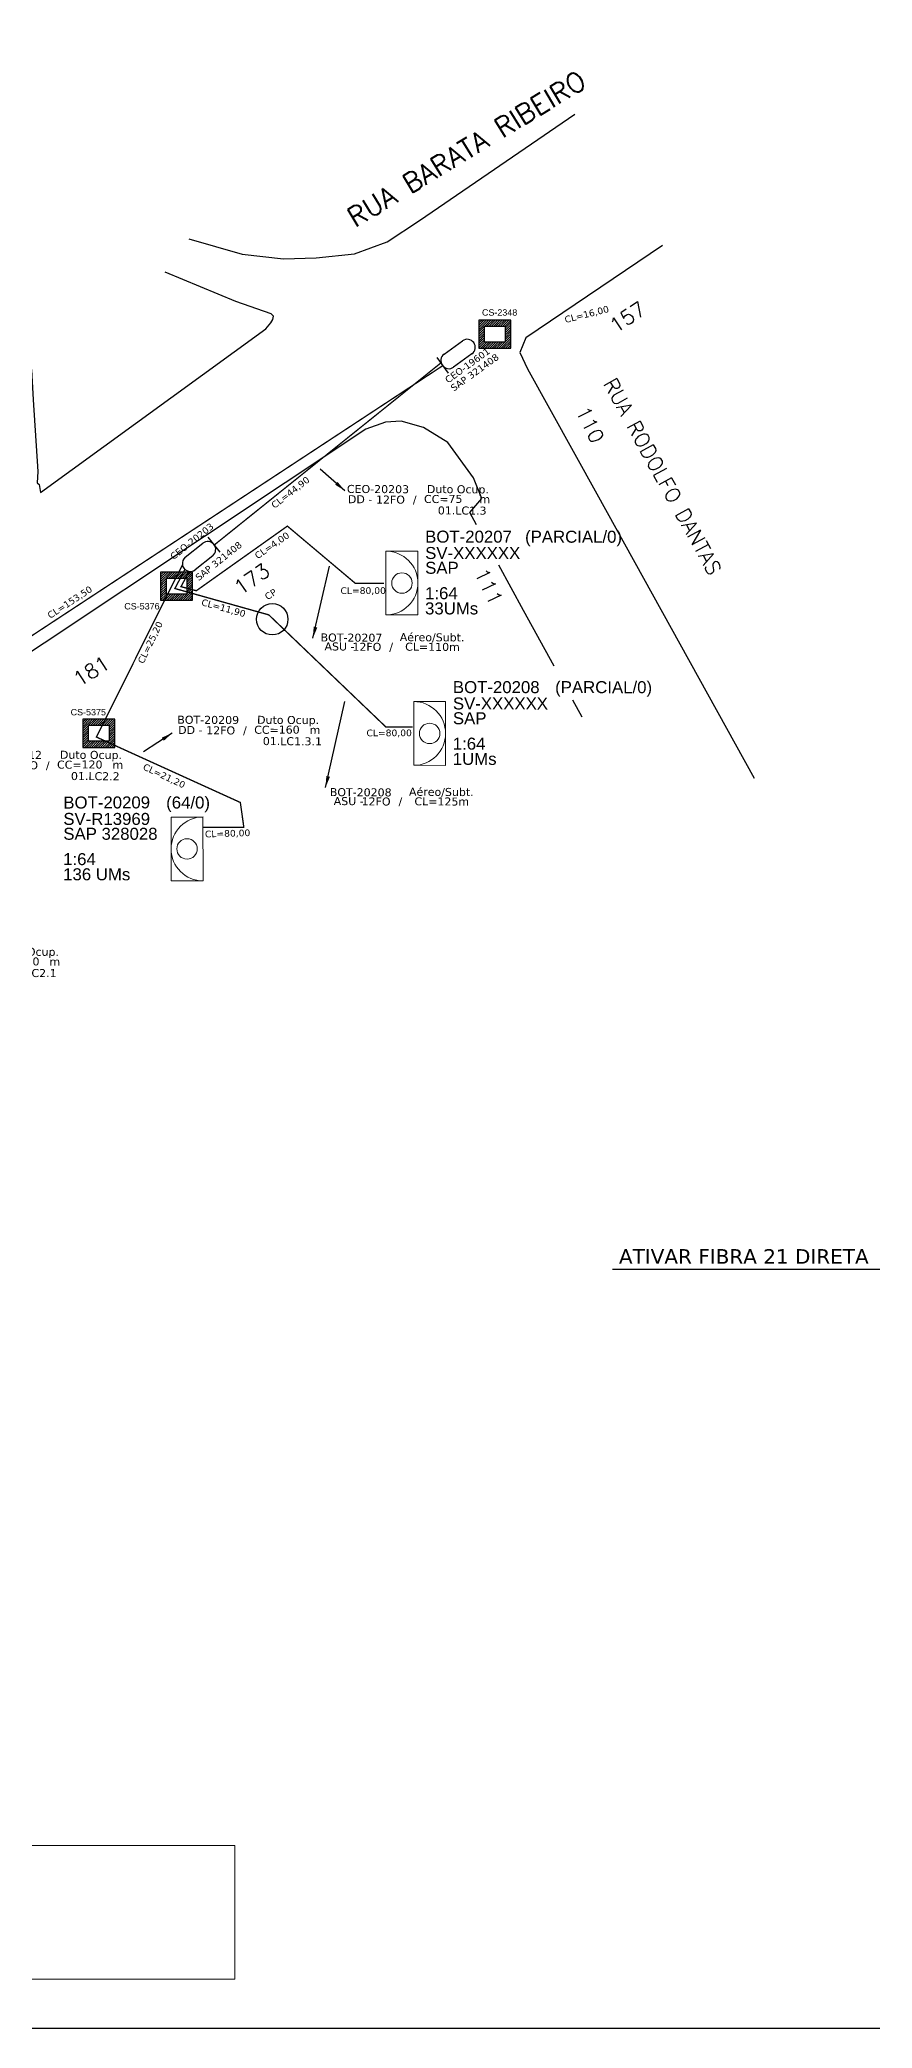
# Model space of a CAD drawing. Header units: inches. Extents: x 3370 to 6145, y 84 to 678.
# Drawn here: x 3620.2 to 3767.6, y 84.1 to 436.4 of the extents above; entities that cross this region are included whole.
import ezdxf
from ezdxf.enums import TextEntityAlignment as Align

# ---------------------------------------------------------------- set-up
doc = ezdxf.new("R2010")
doc.units = ezdxf.units.IN
doc.header["$MEASUREMENT"] = 0
for name, color, linetype in [('10.1-Caixas Subterrâneas', 5, 'Continuous'), ('20.4-CEOS', 1, 'Continuous'), ('20.5-CEO', 1, 'Continuous'), ('CAP a instalar', 1, 'Continuous'), ('celulas gpon', 7, 'Continuous'), ('label_cabos', 7, 'Continuous'), ('Legenda', 1, 'Continuous'), ('ml', 1, 'Continuous'), ('MUB', 252, 'Continuous')]:
    doc.layers.add(name, color=color, linetype=linetype)
doc.layers.add("20.0-LEGENDA DOS CDO'S", color=1, linetype='Continuous', lineweight=0)
doc.layers.add('20.1-CDO_INTERIOR', color=1, linetype='Continuous', lineweight=0)
doc.layers.add('EXTRA', color=50, linetype='Continuous', plot=False)
doc.styles.add('ARIAL', font='arial.ttf')
doc.styles.add('DIGICADE', font='arial.ttf')
doc.styles.add('ROMANS', font='romans.shx')
doc.styles.add('siredit', font='verdana.ttf')
doc.dimstyles.new('CC', dxfattribs={"dimtxt": 1, "dimasz": 2, "dimexe": 0.18, "dimexo": 0.0625, "dimgap": 0.09, "dimtad": 0, "dimdec": 0, "dimrnd": 1, "dimzin": 0, "dimdsep": 46, "dimtxsty": 'siredit', "dimblk": 'NONE', "dimcen": 0, "dimse1": 1, "dimse2": 1, "dimsd1": 1, "dimsd2": 1, "dimclrt": 7, "dimadec": 0, "dimazin": 0, "dimtfac": 1, "dimtdec": 0, "dimtofl": 0, "dimtmove": 0, "dimatfit": 3, "dimfxl": 0, "dimtolj": 1, "dimtzin": 0, "dimarcsym": 0})

# ---------------------------------------------------------------- blocks, each defined once
blk = doc.blocks.new('*X7')
at = {"color": 0, "linetype": 'Continuous'}
for p, q in [((-1.25, 0.34099), (-0.49099, 1.1)), ((-1.25, 0.517767), (-0.667767, 1.1)), ((-1.25, 0.694544), (-0.844544, 1.1)), ((-1.25, 0.87132), (-1.02132, 1.1)), ((-1.25, 1.048097), (-1.198097, 1.1)), ((-1.25, 0.164214), (-0.8035, 0.610714)), ((-1.25, -0.012563), (-0.8035, 0.433937)), ((-1.25, -0.18934), (-0.8035, 0.25716)), ((-1.25, -0.366117), (-0.8035, 0.080383)), ((-0.789214, 0.625), (-0.314214, 1.1)), ((-0.612437, 0.625), (-0.137437, 1.1)), ((-0.43566, 0.625), (0.03934, 1.1)), ((-0.258883, 0.625), (0.216117, 1.1)), ((-0.082107, 0.625), (0.392893, 1.1)), ((0.09467, 0.625), (0.56967, 1.1)), ((0.271447, 0.625), (0.746447, 1.1)), ((0.448223, 0.625), (0.923223, 1.1)), ((0.625, 0.625), (1.1, 1.1)), ((0.801777, 0.625), (1.25, 1.073223)), ((0.8035, 0.449947), (1.25, 0.896447)), ((0.8035, 0.27317), (1.25, 0.71967)), ((0.8035, 0.096393), (1.25, 0.542893)), ((0.8035, -0.080383), (1.25, 0.366117)), ((0.8035, -0.25716), (1.25, 0.18934)), ((0.8035, -0.433937), (1.25, 0.012563)), ((-1.25, -0.542893), (-0.8035, -0.096393)), ((-1.25, -0.71967), (-0.8035, -0.27317)), ((-1.25, -0.896447), (-0.8035, -0.449947)), ((-1.25, -1.073223), (-0.801777, -0.625)), ((-1.1, -1.1), (-0.625, -0.625)), ((-0.923223, -1.1), (-0.448223, -0.625)), ((-0.746447, -1.1), (-0.271447, -0.625)), ((-0.56967, -1.1), (-0.09467, -0.625)), ((-0.392893, -1.1), (0.082107, -0.625)), ((-0.216117, -1.1), (0.258883, -0.625)), ((-0.03934, -1.1), (0.43566, -0.625)), ((0.137437, -1.1), (0.612437, -0.625)), ((0.314214, -1.1), (0.789214, -0.625)), ((0.49099, -1.1), (1.25, -0.34099)), ((0.667767, -1.1), (1.25, -0.517767)), ((0.8035, -0.610714), (1.25, -0.164214)), ((0.844544, -1.1), (1.25, -0.694544)), ((1.02132, -1.1), (1.25, -0.87132)), ((1.198097, -1.1), (1.25, -1.048097))]:
    blk.add_line(p, q, dxfattribs=at)
blk = doc.blocks.new('MANHOLE_MQ')
at = {"color": 0, "linetype": 'Continuous'}
for p, q in [((0.00000623, 0.00000569), (-0.00000627, 0.00000569)), ((-0.00000627, 0.00000569), (-0.00000627, -0.00000531)), ((-0.00000404, 0.00000331), (0.00000399, 0.00000331)), ((-0.00000404, -0.00000294), (-0.00000404, 0.00000331)), ((0.00000399, 0.00000331), (0.00000399, -0.00000294)), ((0.00000623, -0.00000531), (0.00000623, 0.00000569)), ((-0.00000627, -0.00000531), (0.00000623, -0.00000531)), ((0.00000399, -0.00000294), (-0.00000404, -0.00000294)), ((0.00000399, -0.00000294), (0.00000399, -0.00000294))]:
    blk.add_line(p, q, dxfattribs=at)
at = {"color": 0, "linetype": 'Continuous', "xscale": 5e-06, "yscale": 5e-06, "zscale": 1e-05}
blk.add_blockref('*X7', (-0.00000002, 0.00000019), dxfattribs=at)
blk = doc.blocks.new('Inst CDOI-64')
at = {"layer": '20.1-CDO_INTERIOR', "color": 1, "lineweight": 18}
blk.add_lwpolyline([(-2.12, -2.13), (-2.12, 2.12), (0, 2.12), (0.01, -2.13)], close=True, dxfattribs=at)
blk.add_circle((-1.06, 0), 0.68, dxfattribs=at)
blk.add_arc((0.01, 0), 2.13, 90.0276, 270.0276, dxfattribs=at)
at = {"layer": "20.0-LEGENDA DOS CDO'S"}
for tag, p, style, flags in [('ID_ATIVIDADE', (-9.3, 3.78), 'ARIAL', 3), ('FATOR', (-1.5, 3.78), 'ARIAL', 1), ('QTDE', (-9.18, -3.66), 'DIGICADE', 3)]:
    blk.add_attdef(tag, p, '', height=0.8, rotation=0.118, dxfattribs=dict(at, style=style, flags=flags))
at = {"layer": "20.0-LEGENDA DOS CDO'S", "style": 'ARIAL'}
for tag, p, rotation in [('FID', (-9.3, 2.69), 0.118), ('SAP', (-9.3, 0.61), 359.9724), ('SURVEY', (-9.3, 1.6), 359.9724), ('1:XX', (-9.31, -1.08), 359.9724), ('UMS', (-9.31, -2.09), 359.9724)]:
    blk.add_attdef(tag, p, '', height=0.8, rotation=rotation, dxfattribs=at)
blk.add_attdef('FIBRAS_UTILIZADAS', text='', height=0.8, rotation=359.9724, dxfattribs=at).set_placement((-0.99, 2.69), align=Align.CENTER)
blk = doc.blocks.new('Inst CB DT OCUP CFOA-SM-DD-S-12')
at = {"layer": 'label_cabos', "color": 0, "style": 'siredit'}
for tag, flags, p in [('ID_ATIVIDADE', 3, (1.31, 2.67)), ('FATOR', 1, (11.56, 2.55))]:
    blk.add_attdef(tag, text='', height=1, rotation=359.69, dxfattribs=dict(at, flags=flags)).set_placement(p, align=Align.MIDDLE_CENTER)
for tag, p in [('TIPO_CABO', (1.11, 0)), ('DESTINO_CABO', (3.13, 1.26)), ('CABO', (4.69, -0.05)), ('/', (7.71, -0.05)), ('LANCE', (10.41, 0.02)), ('TIPO_CABO', (13.11, 1.24)), ('UND', (16.46, 0)), ('FID', (13.65, -1.41))]:
    blk.add_attdef(tag, text='', height=1, rotation=359.69, dxfattribs=at).set_placement(p, align=Align.MIDDLE_CENTER)
blk.add_attdef('QTDE', (11.93, -0.45), '', height=1, rotation=359.69, dxfattribs=at)
blk = doc.blocks.new('_None')
blk = doc.blocks.new('LEGENDA DOS CABOS')
at = {"layer": 'EXTRA', "color": 0, "style": 'siredit'}
for tag, p in [('ID', (4.6, 0.97)), ('XX', (9.03, 0.97))]:
    blk.add_attdef(tag, text='', height=0.48, rotation=359.69, dxfattribs=at).set_placement(p, align=Align.MIDDLE_CENTER)
at = {"layer": 'Legenda', "color": 0, "style": 'siredit'}
for tag, p in [('TIPO_CABO', (1.31, 0)), ('CABO', (4.69, -0.05)), ('/', (6.81, -0.05)), ('METROS', (10.03, -0.05))]:
    blk.add_attdef(tag, text='', height=0.8, rotation=359.69, dxfattribs=at).set_placement(p, align=Align.MIDDLE_CENTER)

msp = doc.modelspace()

# ---------------------------------------------------------------- linework, layer by layer
at = {"color": 0, "lineweight": 0}
for p, q in [((3376.48, 116.44), (3654.73, 116.44)), ((3654.73, 116.44), (3654.73, 92.74)), ((3654.73, 92.74), (3376.48, 92.74))]:
    msp.add_line(p, q, dxfattribs=at)
msp.add_lwpolyline([(3369.92, 84.05), (4208.49, 84.05), (4208.49, 678.05), (3369.92, 678.05), (3369.92, 84.05)])
at = {"color": 1}
msp.add_lwpolyline([(3721.61, 218.53), (3784.93, 218.53), (3776.93, 219.79), (3776.93, 216.99)], dxfattribs=at)
at = {"layer": '20.1-CDO_INTERIOR', "color": 0, "lineweight": 18}
for points in [[(3687.16, 334.48), (3687.16, 345.78), (3681.51, 345.78), (3681.51, 334.48)], [(3692.07, 307.82), (3692.07, 319.12), (3686.42, 319.13), (3686.42, 307.83)]]:
    msp.add_lwpolyline(points, close=True, dxfattribs=at)
for centre in [(3684.34, 340.13), (3689.25, 313.48)]:
    msp.add_circle(centre, 1.81, dxfattribs=at)
for centre in [(3681.51, 340.13), (3686.42, 313.48)]:
    msp.add_arc(centre, 5.65, 269.9724, 89.9724, dxfattribs=at)
at = {"layer": '20.5-CEO', "color": 0}
for p, q in [((3691.81, 380.7), (3695.05, 383.04)), ((3696.73, 380.73), (3693.49, 378.39))]:
    msp.add_line(p, q, dxfattribs=at)
at = {"layer": '20.5-CEO', "color": 5}
for p, q in [((3645.97, 344.7), (3649.07, 347.17)), ((3650.83, 344.96), (3647.73, 342.49))]:
    msp.add_line(p, q, dxfattribs=at)
at = {"layer": '20.5-CEO', "color": 0}
msp.add_lwpolyline([(3690.49, 380.1), (3692.5, 377.31)], dxfattribs=at)
at = {"layer": '20.5-CEO', "color": 5}
msp.add_lwpolyline([(3652.12, 345.62), (3650, 348.28)], dxfattribs=at)
at = {"layer": '20.5-CEO', "color": 0}
for centre, start, end in [((3692.65, 379.54), 125.9178, 305.9178), ((3695.89, 381.89), 305.9178, 125.9178)]:
    msp.add_arc(centre, 1.43, start, end, dxfattribs=at)
at = {"layer": '20.5-CEO', "color": 5}
for centre, start, end in [((3649.95, 346.07), 308.5742, 128.5742), ((3646.85, 343.59), 128.5742, 308.5742)]:
    msp.add_arc(centre, 1.41, start, end, dxfattribs=at)
at = {"layer": 'CAP a instalar', "color": 0, "ltscale": 5, "const_width": 0.236}
for points in [[(3477.5, 242.58), (3489.84, 246), (3691.48, 378.59)], [(3691.27, 379.16), (3651.11, 346.88)], [(3646.65, 342.17), (3645.21, 339.49), (3647.93, 338.77), (3664.05, 350.22), (3664.05, 350.22), (3676.08, 340.08), (3681.18, 340.09)], [(3645.89, 342.5), (3644.13, 339.16), (3660.76, 334.49), (3681.5, 314.62), (3686.22, 314.61)]]:
    msp.add_lwpolyline(points, dxfattribs=at)
at = {"layer": 'CAP a instalar', "ltscale": 5, "const_width": 0.236}
for points in [[(3645.52, 343.42), (3643.81, 340.1), (3630.24, 312.84), (3655.72, 301.25), (3656.35, 296.79)], [(3656.35, 296.87), (3649.06, 296.87)]]:
    msp.add_lwpolyline(points, dxfattribs=at)
at = {"layer": 'ml', "color": 5}
msp.add_circle((3661.37, 333.71), 2.78, dxfattribs=at)
at = {"layer": 'MUB'}
for points in [[(3687.44, 404.38), (3714.98, 423.2)], [(3646.61, 401.12), (3656.03, 398.39), (3663.37, 397.56), (3669.17, 397.73), (3675.93, 398.46), (3681.71, 400.58), (3687.44, 404.38)], [(3730.49, 399.96), (3706.26, 383.56), (3705.24, 380.97), (3706.59, 378.06), (3718.85, 355.92)], [(3618.74, 377.97), (3619.02, 372.59), (3619.84, 359.87), (3619.77, 357.86), (3620.08, 357.62), (3620.34, 356.2), (3660.25, 385.19), (3661.12, 386.25), (3661.48, 386.85), (3661.57, 387.43), (3661.2, 387.84), (3654.91, 390.01), (3642.41, 395.24)], [(3697.54, 350.44), (3696.34, 352.62), (3698.49, 355.1), (3697.03, 358.78), (3692.47, 365.06), (3688.13, 367.72), (3684.19, 368.84), (3681.4, 368.64), (3677.93, 367.42), (3592.36, 310.47)], [(3718.85, 355.92), (3746.71, 305.57)], [(3705.87, 335.28), (3701.47, 343.28)], [(3711.28, 325.43), (3705.87, 335.28)], [(3716.25, 316.39), (3714.61, 319.36)]]:
    msp.add_lwpolyline(points, dxfattribs=at)

# ---------------------------------------------------------------- block references
at = {"color": 0, "lineweight": 0}
ref = msp.add_blockref('Inst CB DT OCUP CFOA-SM-DD-S-12', (3675.66, 354.99), dxfattribs=dict(at, xscale=1.41796875, yscale=1.41796875, zscale=1.41796875))
ref.add_attrib('DESTINO_CABO', 'CEO-20203', dxfattribs={"layer": 'label_cabos', "color": 0, "height": 1.418, "rotation": 359.69, "style": 'siredit'}).set_placement((3680.1, 356.78), align=Align.MIDDLE_CENTER)
ref.add_attrib('TIPO_CABO', 'Duto Ocup.', dxfattribs={"layer": 'label_cabos', "color": 0, "height": 1.418, "rotation": 359.69, "style": 'siredit'}).set_placement((3694.25, 356.75), align=Align.MIDDLE_CENTER)
ref.add_attrib('/', '/', dxfattribs={"layer": 'label_cabos', "color": 0, "height": 1.42, "rotation": 359.69, "style": 'siredit'}).set_placement((3686.6, 354.92), align=Align.MIDDLE_CENTER)
ref.add_attrib('FID', '01.LC1.3', dxfattribs={"layer": 'label_cabos', "color": 0, "height": 1.418, "rotation": 359.69, "style": 'siredit'}).set_placement((3695.01, 352.98), align=Align.MIDDLE_CENTER)
ref.add_attrib('LANCE', 'CC=', dxfattribs={"layer": 'label_cabos', "color": 0, "height": 1.418, "rotation": 359.69, "style": 'siredit'}).set_placement((3690.42, 355.02), align=Align.MIDDLE_CENTER)
ref.add_attrib('UND', 'm', dxfattribs={"layer": 'label_cabos', "color": 0, "height": 1.42, "rotation": 359.69, "style": 'siredit'}).set_placement((3699.01, 354.99), align=Align.MIDDLE_CENTER)
ref.add_attrib('CABO', '12FO', dxfattribs={"layer": 'label_cabos', "color": 0, "height": 1.418, "rotation": 359.69, "style": 'siredit'}).set_placement((3682.31, 354.92), align=Align.MIDDLE_CENTER)
ref.add_attrib('TIPO_CABO', 'DD - ', dxfattribs={"layer": 'label_cabos', "color": 0, "height": 1.418, "rotation": 359.69, "style": 'siredit'}).set_placement((3677.24, 354.98), align=Align.MIDDLE_CENTER)
ref.add_attrib('QTDE', '75', (3692.58, 354.34), dxfattribs={"layer": 'label_cabos', "color": 0, "height": 1.418, "rotation": 359.69, "style": 'siredit'})
ref = msp.add_blockref('Inst CB DT OCUP CFOA-SM-DD-S-12', (3645.59, 314.1), dxfattribs=dict(at, xscale=1.41796875, yscale=1.41796875, zscale=1.41796875))
ref.add_attrib('DESTINO_CABO', 'BOT-20209', dxfattribs={"layer": 'label_cabos', "color": 0, "height": 1.418, "rotation": 359.69, "style": 'siredit'}).set_placement((3650.03, 315.89), align=Align.MIDDLE_CENTER)
ref.add_attrib('TIPO_CABO', 'Duto Ocup.', dxfattribs={"layer": 'label_cabos', "color": 0, "height": 1.418, "rotation": 359.69, "style": 'siredit'}).set_placement((3664.18, 315.87), align=Align.MIDDLE_CENTER)
ref.add_attrib('/', '/', dxfattribs={"layer": 'label_cabos', "color": 0, "height": 1.42, "rotation": 359.69, "style": 'siredit'}).set_placement((3656.53, 314.03), align=Align.MIDDLE_CENTER)
ref.add_attrib('FID', '01.LC1.3.1', dxfattribs={"layer": 'label_cabos', "color": 0, "height": 1.418, "rotation": 359.69, "style": 'siredit'}).set_placement((3664.94, 312.1), align=Align.MIDDLE_CENTER)
ref.add_attrib('LANCE', 'CC=', dxfattribs={"layer": 'label_cabos', "color": 0, "height": 1.418, "rotation": 359.69, "style": 'siredit'}).set_placement((3660.35, 314.13), align=Align.MIDDLE_CENTER)
ref.add_attrib('UND', 'm', dxfattribs={"layer": 'label_cabos', "color": 0, "height": 1.42, "rotation": 359.69, "style": 'siredit'}).set_placement((3668.94, 314.1), align=Align.MIDDLE_CENTER)
ref.add_attrib('CABO', '12FO', dxfattribs={"layer": 'label_cabos', "color": 0, "height": 1.418, "rotation": 359.69, "style": 'siredit'}).set_placement((3652.24, 314.03), align=Align.MIDDLE_CENTER)
ref.add_attrib('TIPO_CABO', 'DD - ', dxfattribs={"layer": 'label_cabos', "color": 0, "height": 1.418, "rotation": 359.69, "style": 'siredit'}).set_placement((3647.17, 314.09), align=Align.MIDDLE_CENTER)
ref.add_attrib('QTDE', '160', (3662.51, 313.46), dxfattribs={"layer": 'label_cabos', "color": 0, "height": 1.418, "rotation": 359.69, "style": 'siredit'})
ref = msp.add_blockref('Inst CB DT OCUP CFOA-SM-DD-S-12', (3610.68, 307.92), dxfattribs=dict(at, xscale=1.41796875, yscale=1.41796875, zscale=1.41796875))
ref.add_attrib('DESTINO_CABO', 'BOT-20212', dxfattribs={"layer": 'label_cabos', "color": 0, "height": 1.418, "rotation": 359.69, "style": 'siredit'}).set_placement((3615.12, 309.71), align=Align.MIDDLE_CENTER)
ref.add_attrib('TIPO_CABO', 'Duto Ocup.', dxfattribs={"layer": 'label_cabos', "color": 0, "height": 1.418, "rotation": 359.69, "style": 'siredit'}).set_placement((3629.27, 309.68), align=Align.MIDDLE_CENTER)
ref.add_attrib('/', '/', dxfattribs={"layer": 'label_cabos', "color": 0, "height": 1.42, "rotation": 359.69, "style": 'siredit'}).set_placement((3621.62, 307.85), align=Align.MIDDLE_CENTER)
ref.add_attrib('FID', '01.LC2.2', dxfattribs={"layer": 'label_cabos', "color": 0, "height": 1.418, "rotation": 359.69, "style": 'siredit'}).set_placement((3630.04, 305.91), align=Align.MIDDLE_CENTER)
ref.add_attrib('LANCE', 'CC=', dxfattribs={"layer": 'label_cabos', "color": 0, "height": 1.418, "rotation": 359.69, "style": 'siredit'}).set_placement((3625.44, 307.95), align=Align.MIDDLE_CENTER)
ref.add_attrib('UND', 'm', dxfattribs={"layer": 'label_cabos', "color": 0, "height": 1.42, "rotation": 359.69, "style": 'siredit'}).set_placement((3634.03, 307.92), align=Align.MIDDLE_CENTER)
ref.add_attrib('CABO', '12FO', dxfattribs={"layer": 'label_cabos', "color": 0, "height": 1.418, "rotation": 359.69, "style": 'siredit'}).set_placement((3617.33, 307.85), align=Align.MIDDLE_CENTER)
ref.add_attrib('TIPO_CABO', 'DD - ', dxfattribs={"layer": 'label_cabos', "color": 0, "height": 1.418, "rotation": 359.69, "style": 'siredit'}).set_placement((3612.26, 307.91), align=Align.MIDDLE_CENTER)
ref.add_attrib('QTDE', '120', (3627.6, 307.28), dxfattribs={"layer": 'label_cabos', "color": 0, "height": 1.418, "rotation": 359.69, "style": 'siredit'})
at = {"color": 0, "lineweight": 0, "xscale": 2.65869140625, "yscale": 2.65869140625, "zscale": 2.658691406249999}
msp.add_blockref('Inst CDOI-64', (3649.1, 293.02), dxfattribs=at).add_auto_attribs({'FIBRAS_UTILIZADAS': '(64/0)', 'SURVEY': 'SV-R13969', 'SAP': 'SAP 328028', '1:XX': '1:64', 'UMS': '136 UMs', 'FID': 'BOT-20209'})
at = {"color": 0, "lineweight": 0}
ref = msp.add_blockref('Inst CB DT OCUP CFOA-SM-DD-S-12', (3599.52, 273.03), dxfattribs=dict(at, xscale=1.41796875, yscale=1.41796875, zscale=1.41796875))
ref.add_attrib('DESTINO_CABO', 'BOT-20210', dxfattribs={"layer": 'label_cabos', "color": 0, "height": 1.418, "rotation": 359.69, "style": 'siredit'}).set_placement((3603.96, 274.82), align=Align.MIDDLE_CENTER)
ref.add_attrib('TIPO_CABO', 'Duto Ocup.', dxfattribs={"layer": 'label_cabos', "color": 0, "height": 1.418, "rotation": 359.69, "style": 'siredit'}).set_placement((3618.11, 274.8), align=Align.MIDDLE_CENTER)
ref.add_attrib('/', '/', dxfattribs={"layer": 'label_cabos', "color": 0, "height": 1.42, "rotation": 359.69, "style": 'siredit'}).set_placement((3610.46, 272.96), align=Align.MIDDLE_CENTER)
ref.add_attrib('FID', '01.LC2.1', dxfattribs={"layer": 'label_cabos', "color": 0, "height": 1.418, "rotation": 359.69, "style": 'siredit'}).set_placement((3618.87, 271.03), align=Align.MIDDLE_CENTER)
ref.add_attrib('LANCE', 'CC=', dxfattribs={"layer": 'label_cabos', "color": 0, "height": 1.418, "rotation": 359.69, "style": 'siredit'}).set_placement((3614.28, 273.06), align=Align.MIDDLE_CENTER)
ref.add_attrib('UND', 'm', dxfattribs={"layer": 'label_cabos', "color": 0, "height": 1.42, "rotation": 359.69, "style": 'siredit'}).set_placement((3622.86, 273.04), align=Align.MIDDLE_CENTER)
ref.add_attrib('CABO', '12FO', dxfattribs={"layer": 'label_cabos', "color": 0, "height": 1.418, "rotation": 359.69, "style": 'siredit'}).set_placement((3606.16, 272.96), align=Align.MIDDLE_CENTER)
ref.add_attrib('TIPO_CABO', 'DD - ', dxfattribs={"layer": 'label_cabos', "color": 0, "height": 1.418, "rotation": 359.69, "style": 'siredit'}).set_placement((3601.1, 273.03), align=Align.MIDDLE_CENTER)
ref.add_attrib('QTDE', '110', (3616.43, 272.39), dxfattribs={"layer": 'label_cabos', "color": 0, "height": 1.418, "rotation": 359.69, "style": 'siredit'})
at = {"layer": '10.1-Caixas Subterrâneas', "color": 30, "xscale": 453448.7586521501, "yscale": 453448.7586521501, "zscale": 453448.7586521501}
for p, rotation in [((3700.77, 384.33), 180.0000000000629), ((3644.43, 339.67), 180.0000000000627), ((3630.64, 313.59), 180.0000000000627)]:
    msp.add_blockref('MANHOLE_MQ', p, dxfattribs=dict(at, rotation=rotation))
at = {"layer": 'label_cabos', "color": 0, "lineweight": 0}
ref = msp.add_blockref('LEGENDA DOS CABOS', (3669.39, 328.15), dxfattribs=dict(at, xscale=1.41796875, yscale=1.41796875, zscale=1.41796875))
ref.add_attrib('ID', 'BOT-20207', dxfattribs={"color": 0, "height": 1.418, "rotation": 359.69, "style": 'siredit'}).set_placement((3675.4, 330.46), align=Align.MIDDLE_CENTER)
ref.add_attrib('CABO', '12FO', dxfattribs={"color": 0, "height": 1.418, "rotation": 359.69, "style": 'siredit'}).set_placement((3678.13, 328.83), align=Align.MIDDLE_CENTER)
ref.add_attrib('METROS', 'CL=110m', dxfattribs={"color": 0, "height": 1.418, "rotation": 359.69, "style": 'siredit'}).set_placement((3689.75, 328.83), align=Align.MIDDLE_CENTER)
ref.add_attrib('XX', 'Aéreo/Subt.', dxfattribs={"color": 0, "height": 1.418, "rotation": 359.69, "style": 'siredit'}).set_placement((3689.68, 330.52), align=Align.MIDDLE_CENTER)
ref.add_attrib('/', '/', dxfattribs={"color": 0, "height": 1.42, "rotation": 359.69, "style": 'siredit'}).set_placement((3682.43, 328.83), align=Align.MIDDLE_CENTER)
ref.add_attrib('TIPO_CABO', 'ASU -', dxfattribs={"color": 0, "height": 1.418, "rotation": 359.69, "style": 'siredit'}).set_placement((3673.28, 328.89), align=Align.MIDDLE_CENTER)
ref = msp.add_blockref('LEGENDA DOS CABOS', (3671.03, 300.75), dxfattribs=dict(at, xscale=1.41796875, yscale=1.41796875, zscale=1.41796875))
ref.add_attrib('ID', 'BOT-20208', dxfattribs={"color": 0, "height": 1.418, "rotation": 359.69, "style": 'siredit'}).set_placement((3677.04, 303.06), align=Align.MIDDLE_CENTER)
ref.add_attrib('CABO', '12FO', dxfattribs={"color": 0, "height": 1.418, "rotation": 359.69, "style": 'siredit'}).set_placement((3679.76, 301.43), align=Align.MIDDLE_CENTER)
ref.add_attrib('METROS', 'CL=125m', dxfattribs={"color": 0, "height": 1.418, "rotation": 359.69, "style": 'siredit'}).set_placement((3691.39, 301.43), align=Align.MIDDLE_CENTER)
ref.add_attrib('XX', 'Aéreo/Subt.', dxfattribs={"color": 0, "height": 1.418, "rotation": 359.69, "style": 'siredit'}).set_placement((3691.31, 303.12), align=Align.MIDDLE_CENTER)
ref.add_attrib('/', '/', dxfattribs={"color": 0, "height": 1.42, "rotation": 359.69, "style": 'siredit'}).set_placement((3684.06, 301.43), align=Align.MIDDLE_CENTER)
ref.add_attrib('TIPO_CABO', 'ASU -', dxfattribs={"color": 0, "height": 1.418, "rotation": 359.69, "style": 'siredit'}).set_placement((3674.91, 301.49), align=Align.MIDDLE_CENTER)

# ---------------------------------------------------------------- texts
at = {"layer": '10.1-Caixas Subterrâneas', "color": 30, "style": 'ARIAL'}
for s, p in [('CS-2348', (3698.51, 387.51)), ('CS-5376', (3635.17, 335.45)), ('CS-5375', (3625.67, 316.68))]:
    msp.add_text(s, height=1.134, dxfattribs=at).set_placement(p)
at = {"layer": "20.0-LEGENDA DOS CDO'S", "color": 0, "style": 'ARIAL'}
for s, p in [('BOT-20207', (3688.45, 347.29)), ('SV-XXXXXX', (3688.45, 344.39)), ('SAP', (3688.45, 341.77)), ('1:64', (3688.43, 337.27)), ('33UMs', (3688.43, 334.57)), ('BOT-20208', (3693.36, 320.63)), ('SAP', (3693.36, 315.11)), ('SV-XXXXXX', (3693.36, 317.73)), ('1:64', (3693.34, 310.61)), ('1UMs', (3693.34, 307.91))]:
    msp.add_text(s, height=2.127, rotation=359.9724, dxfattribs=at).set_placement(p)
for s, p in [('              (PARCIAL/0)', (3708.95, 347.28)), ('               (PARCIAL/0)', (3713.86, 320.62))]:
    msp.add_text(s, height=2.127, rotation=359.9724, dxfattribs=at).set_placement(p, align=Align.CENTER)
at = {"layer": '20.4-CEOS', "color": 7, "style": 'siredit'}
msp.add_text('CEO-19601', height=1.203, rotation=35.9178, dxfattribs=at).set_placement((3695.59, 379.18), align=Align.TOP_CENTER)
at = {"layer": '20.4-CEOS', "color": 5, "style": 'siredit'}
msp.add_text('CEO-20203', height=1.193, rotation=38.5742, dxfattribs=at).set_placement((3646.76, 348), align=Align.TOP_CENTER)
at = {"layer": '20.4-CEOS', "color": 1, "style": 'siredit'}
msp.add_text('ATIVAR FIBRA 21 DIRETA ', height=2.5794, dxfattribs=at).set_placement((3745.44, 222.1), align=Align.TOP_CENTER)
at = {"layer": '20.5-CEO', "color": 7, "style": 'siredit'}
msp.add_text('SAP 321408', height=1.207, rotation=35.9178, dxfattribs=at).set_placement((3696.87, 377.94), align=Align.TOP_CENTER)
at = {"layer": '20.5-CEO', "color": 5, "style": 'siredit'}
msp.add_text('SAP 321408', height=1.198, rotation=38.5742, dxfattribs=at).set_placement((3651.5, 344.5), align=Align.TOP_CENTER)
at = {"layer": 'celulas gpon', "color": 7, "style": 'siredit'}
for s, rotation, p in [('CL=16,00', 14.1977, (3713.31, 386.2)), ('CL=44,90', 37.7917, (3661.77, 353.27)), ('CL=4,00', 34.6119, (3658.78, 344.33)), ('CL=153,50', 33.2623, (3622.05, 333.76)), ('CP', 33.3885, (3660.53, 337.07)), ('CL=80,00', 0.1273, (3673.46, 338.19)), ('CL=11,90', 344.5107, (3648.72, 336.22)), ('CL=25,20', 64.2852, (3638.55, 325.73)), ('CL=80,00', 0.1273, (3678.06, 312.98)), ('CL=21,20', 334.6885, (3638.36, 307.15)), ('CL=80,00', 1.805, (3649.47, 295.05))]:
    msp.add_text(s, height=1.182, rotation=rotation, dxfattribs=at).set_placement(p)
at = {"layer": 'MUB', "color": 5, "style": 'ROMANS'}
for s, height, rotation, p in [('RUA BARATA RIBEIRO', 3.4701, 31.312, (3676.04, 403.05)), ('RUA RODOLFO DANTAS', 2.6026, 298.9219, (3719.88, 375.48))]:
    msp.add_text(s, height=height, rotation=rotation, dxfattribs=at).set_placement(p)
at = {"layer": 'MUB', "style": 'ROMANS'}
for s, rotation, p in [('157', 33.8439, (3724.28, 387.25)), ('110', 296.1852, (3717.66, 368.21)), ('173', 34.6337, (3657.74, 340.85)), ('111', 296.1852, (3699.69, 339.52)), ('181', 32.2313, (3629.34, 324.55))]:
    msp.add_text(s, height=2.603, rotation=rotation, dxfattribs=at).set_placement(p, align=Align.MIDDLE_CENTER)

# ---------------------------------------------------------------- leaders
at = {"layer": 'label_cabos'}
for points in [[(3674.22, 356.49), (3669.88, 360.3)], [(3668.58, 330.38), (3671.5, 343.12)], [(3670.83, 303.92), (3674.22, 319.14)], [(3643.67, 313.55), (3638.55, 310.22)]]:
    msp.add_leader(points, dimstyle='CC', override={"dimgap": 0.09, "dimtad": 0}, dxfattribs=at)

doc.saveas('drawing.dxf')
